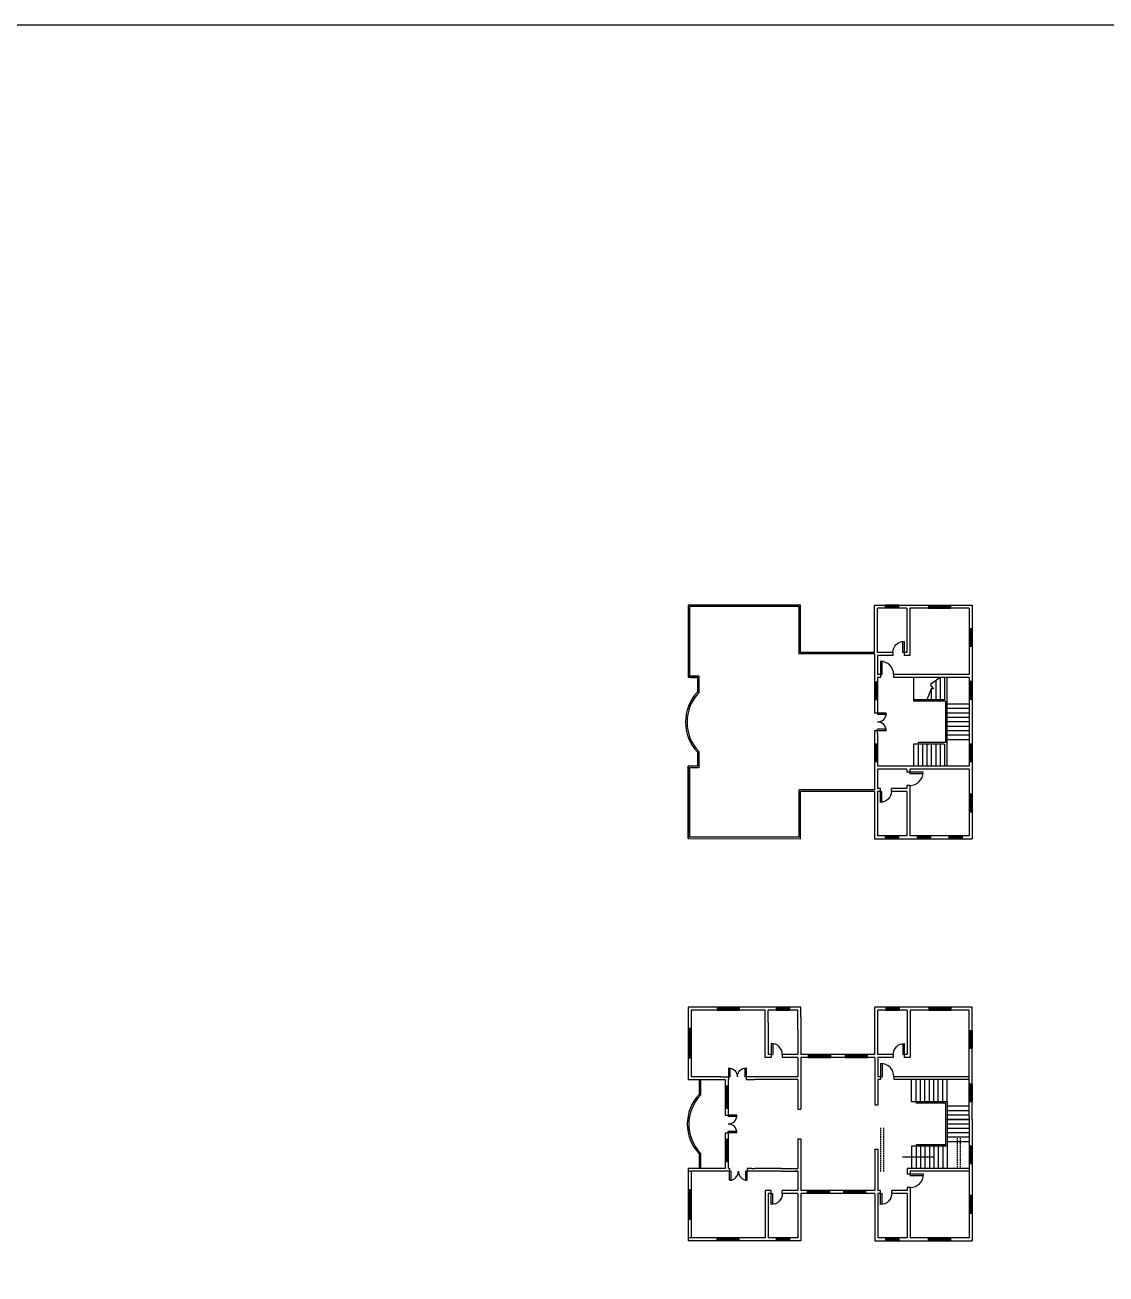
# Model space of a CAD drawing. Header units: millimetres. Extents: x -938220 to 926261, y -44187 to 232552.
# Drawn here: x -296005 to -222872, y 77404 to 161893 of the extents above; entities that cross this region are included whole.
import ezdxf

# ---------------------------------------------------------------- set-up
doc = ezdxf.new("R2010")
doc.units = ezdxf.units.MM
doc.linetypes.add('HIDDEN', pattern=[9.525, 6.35, -3.175])
for name, color, linetype in [('ARCH', 235, 'Continuous'), ('DOORS', 30, 'Continuous'), ('R1', 220, 'Continuous'), ('STEPS', 11, 'Continuous'), ('VENTILATOR', 130, 'Continuous')]:
    doc.layers.add(name, color=color, linetype=linetype)
doc.layers.add('walls', color=7, linetype='Continuous', true_color=0xf8ce8b)
doc.layers.add('WINDOWS', color=7, linetype='Continuous', true_color=0xd4e480)
doc.styles.get("Standard").update_dxf_attribs({"font": 'romantic.ttf', "height": 200})
doc.dimstyles.new('ISO-25', dxfattribs={"dimtxt": 200, "dimasz": 200, "dimexe": 1.25, "dimexo": 0.625, "dimgap": 150, "dimtad": 1, "dimdec": 0, "dimtxsty": 'Standard', "dimblk": 'CLOSEDBLANK', "dimcen": 2.5, "dimclrd": 2, "dimclre": 7, "dimclrt": 7, "dimadec": 0, "dimazin": 0, "dimtfac": 1, "dimtdec": 0, "dimtmove": 0, "dimatfit": 3, "dimfxl": 1, "dimarcsym": 0})

# ---------------------------------------------------------------- blocks, each defined once
blk = doc.blocks.new('W2')
at = {"layer": 'WINDOWS', "ltscale": 5}
for p, q in [((-600, 200), (-600, 0)), ((-600, 200), (600, 200)), ((-600, 133), (600, 133)), ((-600, 67), (600, 67)), ((-600, 0), (600, 0)), ((600, 200), (600, 0))]:
    blk.add_line(p, q, dxfattribs=at)
blk = doc.blocks.new('V1')
at = {"layer": 'VENTILATOR', "ltscale": 5}
for p, q in [((-450, 200), (-450, 0)), ((-450, 200), (450, 200)), ((-450, 0), (450, 0)), ((450, 200), (450, 0))]:
    blk.add_line(p, q, dxfattribs=at)
at = {"layer": 'VENTILATOR', "linetype": 'HIDDEN', "ltscale": 5}
for p, q in [((-450, 133), (450, 133)), ((-450, 67), (450, 67))]:
    blk.add_line(p, q, dxfattribs=at)
blk = doc.blocks.new('W1')
at = {"layer": 'WINDOWS', "ltscale": 5}
for p, q in [((-750, 200), (-750, 0)), ((-750, 200), (750, 200)), ((-750, 133), (750, 133)), ((-750, 67), (750, 67)), ((-750, 0), (750, 0)), ((750, 200), (750, 0))]:
    blk.add_line(p, q, dxfattribs=at)
blk = doc.blocks.new('D1')
at = {"layer": 'DOORS', "ltscale": 5}
for p, q in [((0, 900), (0, 0)), ((100, 894.427191), (100, 0)), ((0, 600), (0, 0)), ((0, 0), (100, 0)), ((0, 0), (100, 0))]:
    blk.add_line(p, q, dxfattribs=at)
blk.add_arc((0, 0), 900, 0, 90, dxfattribs=at)
blk = doc.blocks.new('D2')
at = {"layer": 'DOORS', "ltscale": 5}
for p, q in [((0, 750), (0, 0)), ((0, 600), (0, 0)), ((0, 0), (100, 0)), ((0, 0), (100, 0)), ((0, 0), (100, 0)), ((100, 744), (100, 0))]:
    blk.add_line(p, q, dxfattribs=at)
blk.add_arc((3, 0), 747, 0, 90.24774, dxfattribs=at)
blk = doc.blocks.new('DD')
at = {"layer": 'DOORS', "ltscale": 5}
for p, q in [((0, 600), (0, 0)), ((0, 600), (0, 0)), ((0, 0), (100, 0)), ((100, 592), (100, 0)), ((1100, 592), (1100, 0)), ((1200, 0), (1100, 0)), ((1200, 600), (1200, 0)), ((1200, 600), (1200, 0))]:
    blk.add_line(p, q, dxfattribs=at)
for centre, start, end in [((0, 0), 0, 90), ((1200, 0), 90, 180)]:
    blk.add_arc(centre, 600, start, end, dxfattribs=at)
blk = doc.blocks.new('W')
at = {"layer": 'WINDOWS', "ltscale": 5}
for p, q in [((11726, 13760), (11726, 13560)), ((11726, 13760), (13726, 13760)), ((11726, 13694), (13726, 13694)), ((11726, 13627), (13726, 13627)), ((11726, 13560), (13726, 13560)), ((13726, 13760), (13726, 13560))]:
    blk.add_line(p, q, dxfattribs=at)
blk = doc.blocks.new('WW')
at = {"layer": 'walls', "ltscale": 5}
blk.add_blockref('W', (-12726, -13560), dxfattribs=at)
blk = doc.blocks.new('_ClosedBlank')
at = {"color": 0, "linetype": 'ByBlock', "lineweight": -2}
for p, q in [((-1, 0.17), (0, 0)), ((-1, 0.17), (-1, -0.17)), ((0, 0), (-1, -0.17))]:
    blk.add_line(p, q, dxfattribs=at)
blk = doc.blocks.new('W3')
at = {"layer": 'WINDOWS', "ltscale": 5}
for p, q in [((-450, 200), (-450, 0)), ((-450, 200), (450, 200)), ((-450, 133), (450, 133)), ((-450, 67), (450, 67)), ((-450, 0), (450, 0)), ((450, 200), (450, 0))]:
    blk.add_line(p, q, dxfattribs=at)

msp = doc.modelspace()

# ---------------------------------------------------------------- linework, layer by layer
at = {"ltscale": 5}
for p, q in [((-250938.7, 84350.9), (-251138.7, 84350.9)), ((-250938.7, 79850.9), (-251138.7, 79850.9))]:
    msp.add_line(p, q, dxfattribs=at)
msp.add_lwpolyline([(-76607.3, -12437), (-369137.3, -12437), (-369137.3, 161893), (-76607.3, 161893)], close=True, dxfattribs=at)
at = {"layer": 'ARCH', "linetype": 'HIDDEN', "ltscale": 15}
for p, q in [((-238111.2, 84337.8), (-238111.2, 87337.8)), ((-237911.2, 84337.8), (-237911.2, 87337.8)), ((-232911.2, 84637.8), (-232911.2, 86637.8)), ((-232711.2, 84637.8), (-232711.2, 86637.8))]:
    msp.add_line(p, q, dxfattribs=at)
at = {"layer": 'R1', "ltscale": 5}
for p, q in [((-251138.7, 122648.3), (-251138.7, 121753.8)), ((-245738.7, 122648.3), (-251138.7, 122648.3)), ((-251038.7, 122548.3), (-251038.7, 121753.8)), ((-243638.7, 122548.3), (-251038.7, 122548.3)), ((-251138.7, 121753.8), (-251138.7, 117748.3)), ((-251038.7, 121753.8), (-251038.7, 117848.3)), ((-243638.7, 121092.4), (-243638.7, 122448.3)), ((-238538.7, 119448.3), (-243538.7, 119448.3)), ((-251138.7, 106862.4), (-251138.7, 111748.3)), ((-251038.7, 111648.3), (-251038.7, 107048.3)), ((-243638.7, 106948.1), (-243638.7, 110148.3)), ((-238538.7, 110148.3), (-243638.7, 110148.3)), ((-243538.7, 106847.9), (-243538.7, 110036.5)), ((-238538.7, 110036.5), (-243538.7, 110036.5)), ((-251138.7, 106862.4), (-243538.7, 106847.9)), ((-251038.7, 107048.3), (-251038.8, 106962.3)), ((-243638.7, 106948.1), (-251038.7, 106962.3))]:
    msp.add_line(p, q, dxfattribs=at)
for points in [[(-243538.7, 119448.3), (-243538.7, 122648.3), (-245738.7, 122648.3)], [(-238538.7, 119348.3), (-243638.7, 119348.3), (-243638.7, 122548.3), (-245738.7, 122548.3)]]:
    msp.add_lwpolyline(points, dxfattribs=at)
at = {"layer": 'STEPS', "ltscale": 5}
for p, q in [((-250957.3, 117748.3), (-251138.7, 117748.3)), ((-250416.9, 117848.3), (-251038.7, 117848.3)), ((-234090.9, 117748.3), (-234754.7, 117271.3)), ((-233640.9, 117748.3), (-233640.9, 111748.3)), ((-234690.9, 116998.3), (-234990.9, 116248.3)), ((-234754.7, 117271.3), (-234690.9, 117157.8)), ((-234690.9, 117157.8), (-234533.9, 116998.3)), ((-234533.9, 116998.3), (-234690.9, 116998.3)), ((-235292.3, 116249.8), (-235892.3, 116249.8)), ((-233740.9, 116148.3), (-235890.9, 116148.3)), ((-234990.9, 116248.3), (-235290.9, 116248.3)), ((-233790.9, 116248.3), (-234990.9, 116248.3)), ((-235290.9, 113248.3), (-235890.9, 113248.3)), ((-235290.9, 113348.3), (-235590.9, 113348.3)), ((-233740.9, 113348.3), (-235290.9, 113348.3)), ((-233790.9, 113248.3), (-235290.9, 113248.3)), ((-250957.3, 111648.3), (-251038.7, 111648.3)), ((-250398.3, 90550.9), (-250398.3, 89550.9)), ((-250298.3, 90550.9), (-250298.3, 89500.5)), ((-250298.3, 90540.9), (-250298.3, 89500.5)), ((-236022.2, 89050.9), (-236022.2, 90550.9)), ((-235722.2, 88950.9), (-235722.2, 90550.9)), ((-235422.2, 89050.9), (-235422.2, 90550.9)), ((-235122.2, 89050.9), (-235122.2, 90550.9)), ((-234822.2, 89050.9), (-234822.2, 90550.9)), ((-234522.2, 89050.9), (-234522.2, 90550.9)), ((-234222.2, 89050.9), (-234222.2, 90550.9)), ((-233922.2, 89050.9), (-233922.2, 90550.9)), ((-233622.2, 89050.9), (-233622.2, 90550.9)), ((-234972.2, 89050.9), (-236022.2, 89050.9)), ((-235273.7, 89052.4), (-235873.7, 89052.4)), ((-233722.2, 88950.9), (-235722.2, 88950.9)), ((-233622.2, 89050.9), (-234972.2, 89050.9)), ((-233722.2, 88950.9), (-233722.2, 86150.9)), ((-233622.2, 89050.9), (-233622.2, 86050.9)), ((-250398.3, 85540.9), (-250398.3, 84550.9)), ((-250298.3, 85581.3), (-250298.3, 84550.9)), ((-235272.2, 86050.9), (-236022.2, 86050.9)), ((-236022.2, 86050.9), (-236022.2, 84550.9)), ((-235272.2, 86150.9), (-235722.2, 86150.9)), ((-235722.2, 86150.9), (-235722.2, 84550.9)), ((-235422.2, 86050.9), (-235422.2, 84550.9)), ((-233722.2, 86150.9), (-235272.2, 86150.9)), ((-233622.2, 86050.9), (-235272.2, 86050.9)), ((-235122.2, 86050.9), (-235122.2, 84550.9)), ((-234822.2, 86050.9), (-234822.2, 84550.9)), ((-234522.2, 86050.9), (-234522.2, 84550.9)), ((-234222.2, 86050.9), (-234222.2, 84550.9)), ((-233922.2, 86050.9), (-233922.2, 84550.9)), ((-233622.2, 86050.9), (-233622.2, 84550.9))]:
    msp.add_line(p, q, dxfattribs=at)
at = {"layer": 'STEPS', "ltscale": 10}
for p, q in [((-235890.9, 117748.3), (-235890.9, 116148.3)), ((-234390.9, 117532.7), (-234390.9, 116248.3)), ((-234090.9, 117748.3), (-234090.9, 116248.3)), ((-233790.9, 117748.3), (-233790.9, 116248.3)), ((-234690.9, 116998.3), (-234690.9, 116248.3)), ((-233740.9, 116148.3), (-233740.9, 113348.3)), ((-233640.9, 116153.2), (-233640.9, 113353.2)), ((-232140.9, 115948.3), (-233640.9, 115948.3)), ((-232140.9, 115648.3), (-233640.9, 115648.3)), ((-232140.9, 115348.3), (-233640.9, 115348.3)), ((-232140.9, 115048.3), (-233640.9, 115048.3)), ((-232138.7, 114748.3), (-233640.9, 114748.3)), ((-232138.7, 114448.3), (-233640.9, 114448.3)), ((-232138.7, 114148.3), (-233640.9, 114148.3)), ((-235890.9, 113248.3), (-235890.9, 111748.3)), ((-235590.9, 113348.3), (-235590.9, 111748.3)), ((-235290.9, 113248.3), (-235290.9, 111748.3)), ((-234990.9, 113248.3), (-234990.9, 111748.3)), ((-234690.9, 113248.3), (-234690.9, 111748.3)), ((-234390.9, 113248.3), (-234390.9, 111748.3)), ((-234090.9, 113248.3), (-234090.9, 111748.3)), ((-233790.9, 113248.3), (-233790.9, 111748.3)), ((-232138.7, 113848.3), (-233640.9, 113848.3)), ((-232138.7, 113548.3), (-233640.9, 113548.3)), ((-232122.2, 88750.9), (-233622.2, 88750.9)), ((-232122.2, 88450.9), (-233622.2, 88450.9)), ((-232122.2, 88150.9), (-233622.2, 88150.9)), ((-232122.2, 87850.9), (-233622.2, 87850.9)), ((-232122.2, 87550.9), (-233622.2, 87550.9)), ((-232122.2, 87250.9), (-233622.2, 87250.9)), ((-232122.2, 86950.9), (-233622.2, 86950.9)), ((-232122.2, 86650.9), (-233622.2, 86650.9)), ((-232122.2, 86350.9), (-233622.2, 86350.9))]:
    msp.add_line(p, q, dxfattribs=at)
at = {"layer": 'STEPS', "ltscale": 5}
for points in [[(-250957.3, 117748.3), (-250516.9, 117748.3), (-250516.9, 116777.9, 0.3922323), (-250516.9, 112698.7), (-250516.9, 111748.3), (-251138.7, 111748.3), (-251138.7, 106862.4)], [(-250957.3, 117848.3), (-250416.9, 117848.3), (-250416.9, 116738.3, 0.4), (-250416.9, 112738.3), (-250416.9, 111648.3), (-250957.3, 111648.3)]]:
    msp.add_lwpolyline(points, format="xyb", dxfattribs=at)
for centre, radius, start, end in [((-248285.9, 87545.9), 2912.4, 136.495096, 223.504904), ((-248298.3, 87540.9), 2800, 135.584691, 224.415309), ((-248298.3, 87540.9), 2800, 135.584691, 224.415309)]:
    msp.add_arc(centre, radius, start, end, dxfattribs=at)
at = {"layer": 'walls', "ltscale": 5}
for p, q in [((-238538.7, 119448.3), (-238538.7, 122648.3)), ((-231959.3, 120250.8), (-231959.3, 120350.8)), ((-238538.7, 119348.3), (-238538.7, 115348.3)), ((-238338.7, 119248.3), (-238338.7, 117948.3)), ((-237288.7, 119448.3), (-237288.7, 119248.3)), ((-236538.7, 119448.3), (-236538.7, 119248.3)), ((-238538.7, 117948.3), (-238538.7, 117948.3)), ((-238138.7, 117948.3), (-238338.7, 117948.3)), ((-238138.7, 117748.3), (-238338.7, 117748.3)), ((-238338.7, 117748.3), (-238338.7, 115348.3)), ((-238138.7, 117948.3), (-238138.7, 117748.3)), ((-232138.7, 117948.3), (-237238.7, 117948.3)), ((-237238.7, 117948.3), (-237238.7, 117748.3)), ((-232138.7, 117748.3), (-237238.7, 117748.3)), ((-238338.7, 115348.3), (-238538.7, 115348.3)), ((-232138.7, 115248.3), (-232138.7, 113251.9)), ((-231938.7, 115248.3), (-231938.7, 113251.9)), ((-238538.7, 114148.3), (-238538.7, 110148.3)), ((-238338.7, 114148.3), (-238538.7, 114148.3)), ((-238338.7, 113948.1), (-238338.7, 114148.3)), ((-238338.7, 113948.1), (-238338.7, 111748.3)), ((-238338.7, 111548.3), (-238338.7, 110248.3)), ((-232138.7, 111748.3), (-236338.7, 111748.3)), ((-236338.7, 111548.3), (-236338.7, 111348.3)), ((-232138.7, 111548.3), (-236138.7, 111548.3)), ((-236138.7, 111548.3), (-236138.7, 111348.3)), ((-232138.7, 112051.9), (-232138.7, 111748.3)), ((-232138.7, 111548.3), (-232138.7, 111462.9)), ((-231938.7, 112051.9), (-231938.7, 111462.9)), ((-236138.7, 111348.3), (-236338.7, 111348.3)), ((-232138.7, 111462.9), (-232138.7, 107048.3)), ((-231938.7, 111462.9), (-231938.7, 106848.3)), ((-238538.7, 110036.5), (-238538.7, 106848.3)), ((-238138.7, 110248.3), (-238338.7, 110248.3)), ((-238138.7, 110048.3), (-238338.7, 110048.3)), ((-238338.7, 110048.3), (-238338.7, 107048.3)), ((-238138.7, 110048.3), (-238138.7, 110248.3)), ((-237288.7, 110248.3), (-237388.7, 110248.3)), ((-237388.7, 110048.3), (-237388.7, 110248.3)), ((-237288.7, 110048.3), (-237388.7, 110048.3)), ((-236538.7, 110248.3), (-237288.7, 110248.3)), ((-236538.7, 110048.3), (-237288.7, 110048.3)), ((-236338.7, 110248.3), (-236538.7, 110248.3)), ((-236338.7, 110048.3), (-236538.7, 110048.3)), ((-236338.7, 110448.3), (-236338.7, 110248.3)), ((-236138.7, 110448.3), (-236338.7, 110448.3)), ((-236338.7, 110048.3), (-236338.7, 107048.3)), ((-236138.7, 110448.3), (-236138.7, 107048.3)), ((-238538.7, 106848.3), (-231938.7, 106848.3)), ((-236338.7, 107048.3), (-238338.7, 107048.3)), ((-232140.9, 107048.3), (-236138.7, 107048.3)), ((-245920.1, 94411.7), (-245920.1, 95250.9)), ((-245720.1, 94415.8), (-245720.1, 95250.9)), ((-243720.1, 93895), (-243720.1, 95250.9)), ((-243520.1, 94774.9), (-243520.1, 92250.9)), ((-238520.1, 92250.9), (-238520.1, 95450.9)), ((-231922.1, 95450.9), (-238520.1, 95450.9)), ((-245720.1, 94415.8), (-245720.1, 92250.9)), ((-243720.1, 93895), (-243720.1, 92250.9)), ((-245520.1, 92250.9), (-245520.1, 92050.9)), ((-244770.1, 92250.9), (-244770.1, 92050.9)), ((-238520.1, 92250.9), (-243520.1, 92250.9)), ((-237270.1, 92250.9), (-237270.1, 92050.9)), ((-236520.1, 92250.9), (-236520.1, 92050.9)), ((-243720.1, 92050.9), (-243720.1, 90750.9)), ((-243520.1, 92050.9), (-243520.1, 90750.9)), ((-238520.1, 92050.9), (-243520.1, 92050.9)), ((-238520.1, 92050.9), (-238520.1, 88850.9)), ((-238320.1, 92050.9), (-238320.1, 90750.9)), ((-251138.7, 90550.9), (-248638.7, 90550.9)), ((-248933.3, 90750.9), (-250938.7, 90750.9)), ((-248933.3, 90750.9), (-248413.3, 90750.9)), ((-248638.7, 90550.9), (-248638.7, 88150.9)), ((-248438.7, 90564.4), (-248438.7, 88150.9)), ((-248413.3, 90564.4), (-248438.7, 90564.4)), ((-248413.3, 90750.9), (-248413.3, 90564.4)), ((-244820.1, 90750.9), (-247213.3, 90750.9)), ((-247213.3, 90750.9), (-247213.3, 90550.9)), ((-246825.8, 90550.9), (-246625.8, 90550.9)), ((-244820.1, 90550.9), (-246625.8, 90550.9)), ((-243920.1, 90750.9), (-244820.1, 90750.9)), ((-243920.1, 90550.9), (-244820.1, 90550.9)), ((-243720.1, 90750.9), (-243920.1, 90750.9)), ((-243720.1, 90550.9), (-243920.1, 90550.9)), ((-243720.1, 90550.9), (-243720.1, 88550.9)), ((-243520.1, 90750.9), (-243520.1, 88550.9)), ((-238520.1, 90750.9), (-238520.1, 90750.9)), ((-238120.1, 90750.9), (-238320.1, 90750.9)), ((-238120.1, 90550.9), (-238320.1, 90550.9)), ((-238320.1, 90550.9), (-238320.1, 88850.9)), ((-238120.1, 90750.9), (-238120.1, 90550.9)), ((-232120.1, 90750.9), (-237220.1, 90750.9)), ((-236320.1, 90750.9), (-237220.1, 90750.9)), ((-237220.1, 90750.9), (-237220.1, 90550.9)), ((-232120.1, 90550.9), (-237220.1, 90550.9)), ((-238520.1, 88850.9), (-238320.1, 88850.9)), ((-248638.7, 88150.9), (-248438.7, 88150.9)), ((-243720.1, 88550.9), (-243520.1, 88550.9)), ((-232120.1, 88050.9), (-232120.1, 79850.9)), ((-231920.1, 87850.9), (-231920.1, 79650.9)), ((-248638.7, 86950.9), (-248438.7, 86950.9)), ((-248438.7, 86950.9), (-248438.7, 84550.9)), ((-243720.1, 86550.9), (-243720.1, 84550.9)), ((-243720.1, 86550.9), (-243520.1, 86550.9)), ((-243520.1, 86550.9), (-243520.1, 84350.9)), ((-238520.1, 85850.9), (-238520.1, 83050.9)), ((-238520.1, 85850.9), (-238320.1, 85850.9)), ((-238320.1, 85850.9), (-238320.1, 84550.9)), ((-248338.7, 84550.9), (-248438.7, 84550.9)), ((-248338.7, 84550.9), (-248338.7, 84350.9)), ((-247138.7, 84550.9), (-247138.7, 84350.9)), ((-246825.8, 84550.9), (-246625.8, 84550.9)), ((-244820.1, 84550.9), (-246625.8, 84550.9)), ((-244820.1, 84550.9), (-243720.1, 84550.9)), ((-238320.1, 84550.9), (-238320.1, 83050.9)), ((-232120.1, 84550.9), (-236320.1, 84550.9)), ((-236320.1, 84550.9), (-236320.1, 84150.9)), ((-248438.7, 84350.9), (-250938.7, 84350.9)), ((-248338.7, 84350.9), (-248438.7, 84350.9)), ((-244820.1, 84350.9), (-247138.7, 84350.9)), ((-244820.1, 84350.9), (-243720.1, 84350.9)), ((-243720.1, 84350.9), (-243920.1, 84350.9)), ((-243720.1, 84350.9), (-243720.1, 83050.9)), ((-243520.1, 84350.9), (-243520.1, 83050.9)), ((-236120.1, 84150.9), (-236320.1, 84150.9)), ((-232120.1, 84350.9), (-236120.1, 84350.9)), ((-236120.1, 84350.9), (-236120.1, 84150.9)), ((-245520.1, 83050.9), (-245920.1, 83050.9)), ((-245920.1, 83050.9), (-245920.1, 79850.9)), ((-245520.1, 82850.9), (-245720.1, 82850.9)), ((-245720.1, 82850.9), (-245720.1, 79850.9)), ((-245520.1, 82850.9), (-245520.1, 83050.9)), ((-243720.1, 83050.9), (-244770.1, 83050.9)), ((-244770.1, 82850.9), (-244770.1, 83050.9)), ((-243720.1, 82850.9), (-244770.1, 82850.9)), ((-243720.1, 82850.9), (-243720.1, 79850.9)), ((-238520.1, 83050.9), (-243520.1, 83050.9)), ((-243520.1, 82850.9), (-243520.1, 79650.9)), ((-238520.1, 82850.9), (-243520.1, 82850.9)), ((-238520.1, 82850.9), (-238520.1, 79650.9)), ((-238120.1, 83050.9), (-238320.1, 83050.9)), ((-238120.1, 82850.9), (-238320.1, 82850.9)), ((-238320.1, 82850.9), (-238320.1, 79850.9)), ((-238120.1, 82850.9), (-238120.1, 83050.9)), ((-237270.1, 83050.9), (-237370.1, 83050.9)), ((-237370.1, 82850.9), (-237370.1, 83050.9)), ((-237270.1, 82850.9), (-237370.1, 82850.9)), ((-236520.1, 83050.9), (-237270.1, 83050.9)), ((-236520.1, 82850.9), (-237270.1, 82850.9)), ((-236320.1, 83050.9), (-236520.1, 83050.9)), ((-236320.1, 82850.9), (-236520.1, 82850.9)), ((-236320.1, 83250.9), (-236320.1, 83050.9)), ((-236120.1, 83250.9), (-236320.1, 83250.9)), ((-236320.1, 82850.9), (-236320.1, 79850.9)), ((-236120.1, 83250.9), (-236120.1, 79850.9)), ((-250938.7, 79650.9), (-251138.7, 79650.9)), ((-245920.1, 79850.9), (-250938.7, 79850.9)), ((-243520.1, 79650.9), (-250938.7, 79650.9)), ((-243720.1, 79850.9), (-245720.1, 79850.9)), ((-238520.1, 79650.9), (-231920.1, 79650.9)), ((-236320.1, 79850.9), (-238320.1, 79850.9)), ((-232120.1, 79850.9), (-236120.1, 79850.9))]:
    msp.add_line(p, q, dxfattribs=at)
at = {"layer": 'walls', "linetype": 'HIDDEN', "ltscale": 5}
for p, q in [((-236338.7, 111748.3), (-238338.7, 111748.3)), ((-236338.7, 111548.3), (-238338.7, 111548.3))]:
    msp.add_line(p, q, dxfattribs=at)
at = {"layer": 'walls', "ltscale": 5}
for points in [[(-238538.7, 122648.3), (-231938.7, 122648.3), (-231938.7, 115048.3)], [(-236338.7, 122448.3), (-238338.7, 122448.3)], [(-237288.7, 119448.3), (-238338.7, 119448.3), (-238338.7, 122448.3)], [(-236338.7, 122448.3), (-236338.7, 119448.3), (-236538.7, 119448.3)], [(-236138.7, 122448.3), (-236138.7, 119248.3), (-236538.7, 119248.3)], [(-232140.9, 122448.3), (-236138.7, 122448.3)], [(-232138.7, 122448.3), (-232138.7, 117948.3)], [(-237288.7, 119248.3), (-238338.7, 119248.3)], [(-232138.7, 117748.3), (-232138.7, 115248.3), (-232138.7, 115248.3)], [(-232138.7, 115048.3), (-232140.9, 115048.3)], [(-243520.1, 94774.9), (-243520.1, 95450.9), (-251138.7, 95450.9), (-251138.7, 94112.8), (-251138.7, 90550.9), (-248933.3, 90550.9)], [(-245920.1, 95250.9), (-250938.7, 95250.9), (-250938.7, 94085), (-250938.7, 90750.9)], [(-243720.1, 95250.9), (-245720.1, 95250.9)], [(-236320.1, 95250.9), (-238320.1, 95250.9)], [(-237270.1, 92250.9), (-238320.1, 92250.9), (-238320.1, 95250.9)], [(-236320.1, 95250.9), (-236320.1, 92250.9), (-236520.1, 92250.9)], [(-236120.1, 95250.9), (-236120.1, 92050.9), (-236520.1, 92050.9)], [(-231920.1, 87850.9), (-231920.1, 95450.9), (-236120.1, 95450.9)], [(-232120.1, 88050.9), (-232120.1, 95250.9), (-236120.1, 95250.9)], [(-245520.1, 92050.9), (-245920.1, 92050.9), (-245920.1, 94411.7)], [(-245520.1, 92250.9), (-245720.1, 92250.9)], [(-243720.1, 92250.9), (-244770.1, 92250.9)], [(-243720.1, 92050.9), (-244770.1, 92050.9)], [(-237270.1, 92050.9), (-238320.1, 92050.9)], [(-247213.3, 90550.9), (-246825.8, 90550.9)], [(-233722.2, 87850.9), (-232120.1, 87850.9)], [(-248638.7, 86950.9), (-248638.7, 84550.9), (-251138.7, 84550.9), (-251138.7, 79650.9)], [(-246825.8, 84550.9), (-247138.7, 84550.9)], [(-250938.7, 84350.9), (-250938.7, 79850.9)]]:
    msp.add_lwpolyline(points, dxfattribs=at)

# ---------------------------------------------------------------- block references
at = {"layer": 'DOORS', "ltscale": 5, "xscale": -1}
for name, p in [('D2', (-236538.7, 119448.3)), ('D2', (-236520.1, 92250.9)), ('DD', (-247213.3, 90750.9))]:
    msp.add_blockref(name, p, dxfattribs=at)
at = {"layer": 'DOORS', "ltscale": 5}
for name, p in [('D1', (-238138.7, 117948.3)), ('D2', (-245520.1, 92250.9)), ('D1', (-238120.1, 90750.9))]:
    msp.add_blockref(name, p, dxfattribs=at)
for name, p, rotation in [('DD', (-238338.7, 115348.3), 270), ('D1', (-236138.7, 111348.3), 270), ('DD', (-248438.7, 88150.9), 270), ('DD', (-247138.7, 84350.9), 180), ('D1', (-236120.1, 84150.9), 270)]:
    msp.add_blockref(name, p, dxfattribs=dict(at, rotation=rotation))
at = {"layer": 'DOORS', "ltscale": 5, "xscale": -1, "rotation": 180}
for p in [(-238138.7, 110048.3), (-245520.1, 82850.9), (-238120.1, 82850.9)]:
    msp.add_blockref('D2', p, dxfattribs=at)
at = {"layer": 'VENTILATOR', "ltscale": 5}
for p in [(-244738.7, 95250.9), (-237320.1, 95250.9)]:
    msp.add_blockref('V1', p, dxfattribs=at)
at = {"layer": 'VENTILATOR', "ltscale": 5, "rotation": 180}
for p in [(-244720.1, 79850.9), (-237322.1, 79850.9)]:
    msp.add_blockref('V1', p, dxfattribs=at)
at = {"layer": 'walls', "ltscale": 5}
msp.add_blockref('V1', (-235188.7, 106848.3), dxfattribs=at)
at = {"layer": 'walls', "ltscale": 5, "rotation": 180}
msp.add_blockref('V1', (-233038.4, 107048.3), dxfattribs=at)
at = {"layer": 'WINDOWS', "ltscale": 5}
for name, p, rotation in [('W3', (-237338.7, 122648.3), 179.9999999999974), ('W2', (-232138.7, 120451.9), 270), ('W2', (-238538.7, 116848.3), 270), ('W2', (-232138.7, 116872.7), 270), ('W2', (-238538.7, 112648.3), 270), ('W2', (-232138.7, 112651.9), 270), ('W2', (-232138.7, 109255.6), 270), ('V1', (-237338.7, 107048.3), 180), ('WW', (-251138.7, 93000.3), 270), ('W2', (-232120.1, 93254.4), 270), ('W1', (-248638.7, 89350.9), 270), ('W2', (-232120.1, 89654.4), 270), ('W1', (-248638.7, 85750.9), 270), ('W2', (-232120.1, 85454.4), 270), ('WW', (-251138.7, 82100.9), 270), ('W1', (-242314, 83050.9), 180), ('W1', (-239865.2, 83050.9), 180), ('W2', (-232120.1, 82104.4), 270), ('W1', (-248429.4, 79850.9), 180), ('W1', (-234122.1, 79850.9), 180)]:
    msp.add_blockref(name, p, dxfattribs=dict(at, rotation=rotation))
for p in [(-234138.7, 122448.3), (-248438.7, 95250.9), (-234120.1, 95250.9), (-242270.1, 92050.9), (-239770.1, 92050.9)]:
    msp.add_blockref('W1', p, dxfattribs=at)

# ---------------------------------------------------------------- leaders
at = {"layer": 'walls', "linetype": 'HIDDEN', "ltscale": 5}
msp.add_leader([(-234522.2, 85300.9), (-236648, 85300.9)], dimstyle='ISO-25', override={"dimgap": 150, "dimtad": 0}, dxfattribs=at)

doc.saveas('drawing.dxf')
